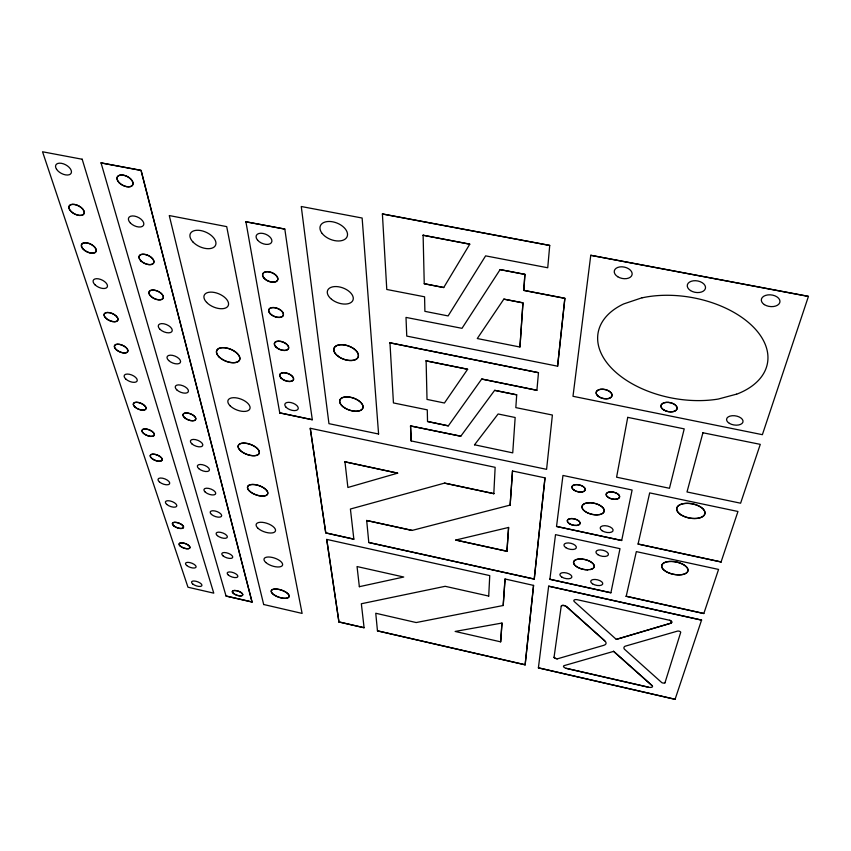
<?xml version="1.0" encoding="UTF-8"?>
<svg xmlns="http://www.w3.org/2000/svg" width="851" height="851" viewBox="0 0 851 851"><rect width="100%" height="100%" fill="white"/><g stroke="black" fill="none" stroke-linecap="round" stroke-linejoin="round"><path stroke-width="1.28" d="M488.708 596.136L489.75 575.595L326.731 539.396L338.932 621.975L364.09 627.761L361.345 603.753L445.179 586.307L488.729 596.072M493.814 493.729L495.144 467.327L310.264 428.276L325.763 532.907L353.856 539.204L350.41 509.026L444.53 483.113L493.825 493.654L444.53 483.113M524.907 274.33L523.79 290.425L564.851 298.361L557.586 366.27L564.873 298.275L523.812 290.34L524.907 274.33L500.111 269.597L461.997 328.326L406.001 317.412L406.757 336.092L557.607 366.196M410.533 425.936L411.161 440.935L546.587 469.348L552.395 415.033L515.823 407.618L516.706 394.832L494.644 390.343L460.785 436.212L410.533 425.936L460.785 436.212M519.961 346.942L522.961 302.85L503.835 299.137L477.283 338.538L519.94 347.027L522.961 302.85L503.835 299.137M500.665 641.845L501.973 623.049L455.136 631.442L500.665 641.845L501.973 623.049M503.196 605.508L505.037 578.988L533.566 585.403L525.131 664.822L377.461 630.846L375.759 613.252L416.182 622.549L503.196 605.508L505.037 578.988M506.941 551.257L508.6 527.45L455.764 540.034L506.941 551.257L455.764 540.034M512.493 471.071L510.132 505.143L512.515 471.007L544.991 477.868L534.247 579.074L544.991 477.868M506.962 551.193L508.6 527.45M389.96 342.815L393.439 402.927L427.287 409.852L427.532 421.532L448.339 425.862L481.709 379.035L536.907 390.29L538.481 372.674L389.96 342.815L538.481 372.674M549.725 245.439L547.736 267.767L485.613 255.864L448.115 315.923L424.894 311.349L424.575 296.797L386.78 289.478L382.397 213.92L549.725 245.439L382.365 214.005M525.131 664.822L533.566 585.403M701.564 620.092L675.088 699.299L538.396 667.854L548.65 586.179L701.564 620.092L548.65 586.179M549.884 579.286L555.512 534.641L619.996 548.682L610.901 592.775L549.884 579.286L610.901 592.775M556.533 526.439L562.958 475.454L632.112 490.027L621.687 540.502L556.533 526.439L621.687 540.502M590.764 255.3L572.989 396.289L762.379 434.68L808.45 296.35L590.764 255.3L808.439 296.435M566.585 606.646L604.763 640.856A8.85 3.755 13 0 1 603.816 645.313L557.405 658.823A3 1.234 13.8 0 1 554.022 657.483L561.192 606.274M721.074 561.958L737.955 511.483L649.675 492.889L638.059 544.044L721.074 561.958L638.059 544.044M703.83 613.518L626.198 596.274L703.83 613.518L718.563 569.425L636.335 551.618L626.187 596.349M675.088 699.299L538.396 667.854M669.716 620.294L669.737 620.219A3.893 1.723 11.7 0 1 670.726 623.177L670.726 623.177A3.893 1.723 11.7 0 0 669.716 620.294L576.861 599.625A3.553 1.585 13.3 0 0 574.34 601.646L616.284 639.388L670.716 623.24L616.284 639.388M652.026 685.566L613.582 651.323L652.026 685.566A3.702 1.5 12.3 0 1 651.951 687.161A3.702 1.5 12.3 0 1 648.483 687.214L566.234 668.343A3.51 1.425 13.6 0 1 564.053 665.652L613.571 651.387M702.937 432.765L760.273 444.36L740.604 503.207L687.002 491.963L702.947 432.691M648.483 687.214L566.234 668.343M604.763 640.856L566.872 607.029M553.927 657.302L554.044 657.419A3 1.234 13.8 0 0 557.405 658.823M536.907 390.29L481.709 379.035M516.706 394.832L494.644 390.343M474.496 444.86L498.101 413.98L515.163 417.501L512.738 452.87L474.518 444.786M467.635 369.249L426.117 360.856L467.635 369.249L444.435 403.012L427.011 399.417L426.117 360.856M500.111 269.597L524.886 274.416M448.339 425.862L427.553 421.458M412.044 530.375L366.653 520.493L412.022 530.439L510.153 505.079M377.461 630.846L525.152 664.759M411.161 440.935L410.554 425.862M359.356 586.743L357.048 566.553L403.736 577.021L359.377 586.679M397.651 473.156L344.953 461.816L397.651 473.156L347.889 487.485L344.953 461.816M469.773 244.173L423.117 235.238L469.773 244.173L443.733 287.532L424.245 283.734L423.117 235.238M664.95 682.864L680.694 632.399A1.957 0.851 11.5 0 0 679.63 631.336A1.957 0.851 11.5 0 0 677.417 631.134L625.07 646.228A8.212 3.468 12.4 0 0 624.368 649.122L661.833 682.662A2.191 0.894 12 0 0 664.812 682.938L665.174 682.481M368.802 542.512L534.247 579.074L368.802 542.512L366.675 520.429M443.733 287.532L424.245 283.734M263.693 604.572L169.275 215.558L226.706 226.621L302.105 613.411L263.714 604.508M252.045 602.019L141.075 170.349L100.982 162.881L141.043 170.434L252.045 602.019L226.047 596.04L101.024 162.796M312.317 419.734L279.756 412.884L312.317 419.734L284.819 229.079L245.811 221.771L284.819 229.079M226.047 596.04L252.066 601.965M82.121 159.233L42.55 151.776L187.975 587.222L213.771 593.158L82.164 159.158M561.277 606.008L561.586 605.678A2.957 1.298 13.6 0 1 565.532 605.955L566.862 607.093M642.133 297.733L623.645 303.945A86.025 51.241 10.2 0 0 612.443 369.079A86.025 51.241 10.2 0 0 718.265 399.055L736.572 394.151M587.701 569.819L590.083 569.532A10.606 4.946 13.2 0 0 592.966 563.522A10.606 4.946 13.2 0 0 580.01 558.958L577.648 559.181A10.606 4.946 13.2 0 0 574.84 565.192A10.606 4.946 13.2 0 0 587.701 569.819A10.606 4.946 13.2 0 1 574.84 565.192A10.606 4.946 13.2 0 1 577.627 559.256L579.999 559.033A10.606 4.946 13.2 0 1 592.956 563.596A10.606 4.946 13.2 0 1 590.073 569.606M353.878 539.13L325.763 532.907L310.243 428.34M338.953 621.921L364.111 627.708M566.117 606.348L565.521 606.018A2.957 1.298 13.6 0 0 561.564 605.742M245.875 221.611L279.756 412.884M326.71 539.46L338.932 621.975M642.122 297.818A86.025 51.241 10.2 0 1 753.529 327.199A86.025 51.241 10.2 0 1 736.551 394.236M627.73 417.362L616.592 477.198L669.471 488.283L684.215 428.872L627.73 417.362M378.589 434.021L362.132 218.026L301.265 206.506L328.954 423.66L378.589 434.021M589.009 502.696L586.456 503.005A11.34 5.659 12.9 0 0 583.392 509.898A11.34 5.659 12.9 0 0 597.125 514.887L599.668 514.6A11.34 5.659 12.9 0 0 602.838 507.696A11.34 5.659 12.9 0 0 589.009 502.696L586.445 503.079A11.34 5.659 12.9 0 0 583.371 509.972A11.34 5.659 12.9 0 0 597.147 514.812L599.678 514.525A11.34 5.659 12.9 0 0 602.848 507.621A11.34 5.659 12.9 0 0 588.988 502.771M192.751 584.009A5.489 2.149 19.6 0 0 201.644 585.967A5.489 2.149 19.6 0 0 195.847 581.244A5.489 2.149 19.6 0 0 192.751 584.009M186.709 565.511A5.617 2.255 19.9 0 0 195.815 567.5A5.617 2.255 19.9 0 0 189.847 562.585A5.617 2.255 19.9 0 0 186.709 565.511M180.359 546.193A5.755 2.362 20.2 0 0 189.667 548.204A5.755 2.362 20.2 0 0 183.539 543.087A5.755 2.362 20.2 0 0 180.38 546.129A5.755 2.362 20.2 0 0 189.699 548.14A5.755 2.362 20.2 0 0 183.561 543.034A5.755 2.362 20.2 0 0 180.359 546.193M173.71 525.854A5.904 2.468 20.5 0 0 183.252 527.897A5.904 2.468 20.5 0 0 176.965 522.503A5.904 2.468 20.5 0 0 173.742 525.79A5.904 2.468 20.5 0 0 183.273 527.833A5.904 2.468 20.5 0 0 176.934 522.567A5.904 2.468 20.5 0 0 173.71 525.854M166.764 504.43A6.063 2.596 20.9 0 0 176.529 506.494A6.063 2.596 20.9 0 0 170.03 500.931A6.063 2.596 20.9 0 0 166.764 504.43M159.424 481.953A6.234 2.734 21.2 0 0 169.434 484.049A6.234 2.734 21.2 0 0 162.732 478.23A6.234 2.734 21.2 0 0 159.424 481.953M151.669 458.349A6.404 2.872 21.7 0 0 161.935 460.476A6.404 2.872 21.7 0 0 155.042 454.328A6.404 2.872 21.7 0 0 151.691 458.285A6.404 2.872 21.7 0 0 161.967 460.412A6.404 2.872 21.7 0 0 155.02 454.391A6.404 2.872 21.7 0 0 151.669 458.349M143.511 433.393A6.595 3.021 22.1 0 0 154.063 435.542A6.595 3.021 22.1 0 0 146.904 429.17A6.595 3.021 22.1 0 0 143.511 433.393M134.905 407.033A6.797 3.191 22.7 0 0 145.734 409.214A6.797 3.191 22.7 0 0 138.373 402.449A6.797 3.191 22.7 0 0 134.937 406.959A6.797 3.191 22.7 0 0 145.766 409.14A6.797 3.191 22.7 0 0 138.341 402.523A6.797 3.191 22.7 0 0 134.905 407.033M125.82 379.078A7.01 3.372 23.2 0 0 136.958 381.28A7.01 3.372 23.2 0 0 129.299 374.249A7.01 3.372 23.2 0 0 125.82 379.078M116.14 349.601A7.244 3.564 23.9 0 0 127.597 351.835A7.244 3.564 23.9 0 0 119.661 344.432A7.244 3.564 23.9 0 0 116.172 349.527A7.244 3.564 23.9 0 0 127.629 351.771A7.244 3.564 23.9 0 0 119.693 344.368A7.244 3.564 23.9 0 0 116.14 349.601M105.896 318.242A7.489 3.776 24.6 0 0 117.693 320.508A7.489 3.776 24.6 0 0 109.492 312.625A7.489 3.776 24.6 0 0 105.939 318.168A7.489 3.776 24.6 0 0 117.725 320.433A7.489 3.776 24.6 0 0 109.46 312.7A7.489 3.776 24.6 0 0 105.896 318.242M95.046 284.83A7.755 4 25.5 0 0 107.194 287.117A7.755 4 25.5 0 0 98.642 278.873A7.755 4 25.5 0 0 95.046 284.83M83.409 249.375A8.042 4.255 26.4 0 0 95.94 251.694A8.042 4.255 26.4 0 0 87.036 242.96A8.042 4.255 26.4 0 0 83.441 249.311A8.042 4.255 26.4 0 0 95.982 251.619A8.042 4.255 26.4 0 0 87.068 242.886A8.042 4.255 26.4 0 0 83.409 249.375M71.027 211.463A8.35 4.521 27.4 0 0 83.962 213.792A8.35 4.521 27.4 0 0 74.686 204.538A8.35 4.521 27.4 0 0 71.058 211.388A8.35 4.521 27.4 0 0 83.994 213.718A8.35 4.521 27.4 0 0 74.718 204.463A8.35 4.521 27.4 0 0 71.027 211.463M56.56 169.285A8.701 4.819 28.6 0 0 70.367 174.147A8.701 4.819 28.6 0 0 63.559 163.871A8.701 4.819 28.6 0 0 56.56 169.285M217.367 535.641A5.914 2.5 19.8 0 0 226.994 537.704A5.914 2.5 19.8 0 0 220.856 532.386A5.914 2.5 19.8 0 0 217.367 535.641M222.994 555.831A5.766 2.383 19.5 0 0 232.387 557.862A5.766 2.383 19.5 0 0 226.419 552.767A5.766 2.383 19.5 0 0 222.994 555.831M228.345 575.063A5.627 2.276 19.3 0 0 237.525 577.074A5.627 2.276 19.3 0 0 231.717 572.18A5.627 2.276 19.3 0 0 228.345 575.063M233.451 593.424A5.489 2.17 19 0 0 242.429 595.392A5.489 2.17 19 0 0 236.769 590.69A5.489 2.17 19 0 0 233.451 593.424A5.489 2.17 19 0 0 242.407 595.455A5.489 2.17 19 0 0 236.748 590.754A5.489 2.17 19 0 0 233.429 593.477M140.883 260.746A8.01 4.34 25.3 0 0 153.574 263.097A8.01 4.34 25.3 0 0 144.957 254.375A8.01 4.34 25.3 0 0 140.883 260.746M211.474 514.429A6.074 2.627 20.1 0 0 221.334 516.514A6.074 2.627 20.1 0 0 215.005 510.972A6.074 2.627 20.1 0 0 211.474 514.429M205.261 492.112A6.234 2.766 20.5 0 0 215.377 494.229A6.234 2.766 20.5 0 0 208.857 488.431A6.234 2.766 20.5 0 0 205.261 492.112M198.719 468.593A6.414 2.915 20.8 0 0 209.091 470.741A6.414 2.915 20.8 0 0 202.368 464.678A6.414 2.915 20.8 0 0 198.719 468.593M191.815 443.796A6.595 3.074 21.3 0 0 202.474 445.977A6.595 3.074 21.3 0 0 195.528 439.616A6.595 3.074 21.3 0 0 191.815 443.796M184.529 417.596A6.797 3.244 21.8 0 0 195.475 419.798A6.797 3.244 21.8 0 0 188.294 413.129A6.797 3.244 21.8 0 0 184.529 417.596A6.797 3.244 21.7 0 0 195.443 419.873A6.797 3.244 21.7 0 0 188.273 413.192A6.797 3.244 21.7 0 0 184.497 417.66M176.806 389.864A6.999 3.425 22.3 0 0 188.071 392.109A6.999 3.425 22.3 0 0 180.646 385.088A6.999 3.425 22.3 0 0 176.806 389.864M168.636 360.484A7.233 3.627 22.9 0 0 180.221 362.749A7.233 3.627 22.9 0 0 172.53 355.367A7.233 3.627 22.9 0 0 168.636 360.484M159.956 329.294A7.468 3.851 23.6 0 0 171.881 331.582A7.468 3.851 23.6 0 0 163.913 323.795A7.468 3.851 23.6 0 0 159.956 329.294M150.723 296.105A7.733 4.085 24.4 0 0 163.02 298.424A7.733 4.085 24.4 0 0 154.744 290.202A7.733 4.085 24.4 0 0 150.723 296.105M130.373 222.983A8.319 4.627 26.3 0 0 143.479 225.345A8.319 4.627 26.3 0 0 134.511 216.101A8.319 4.627 26.3 0 0 130.373 222.983M119.119 182.561A8.659 4.936 27.4 0 0 132.682 184.944A8.659 4.936 27.4 0 0 123.321 175.115A8.659 4.936 27.4 0 0 119.119 182.561M192.847 241.865A13.882 7.893 24.7 0 0 215.133 245.982A13.882 7.893 24.7 0 0 200.804 230.568A13.882 7.893 24.7 0 0 192.847 241.865M285.989 407.161A7.074 3.595 20.1 0 0 297.648 409.661A7.074 3.595 20.1 0 0 290.946 402.566A7.074 3.595 20.1 0 0 285.989 407.161M281 377.823A7.297 3.808 20.6 0 0 293.01 380.365A7.297 3.808 20.6 0 0 286.074 372.887A7.297 3.808 20.6 0 0 281 377.823M275.692 346.644A7.542 4.042 21.1 0 0 288.074 349.229A7.542 4.042 21.1 0 0 280.894 341.336A7.542 4.042 21.1 0 0 275.692 346.644M270.044 313.445A7.797 4.308 21.8 0 0 282.83 316.083A7.797 4.308 21.8 0 0 275.384 307.722A7.797 4.308 21.8 0 0 270.044 313.445M264.023 278.022A8.074 4.595 22.5 0 0 277.224 280.702A8.074 4.595 22.5 0 0 269.49 271.841A8.074 4.595 22.5 0 0 264.023 278.022M257.576 240.152A8.372 4.904 23.4 0 0 271.235 242.875A8.372 4.904 23.4 0 0 263.193 233.461A8.372 4.904 23.4 0 0 257.576 240.152M343.432 407.001A12.18 6.361 18.9 0 0 362.792 408.257A12.18 6.361 18.9 0 0 347.878 396.896A12.18 6.361 18.9 0 0 343.432 407.001A12.18 6.361 18.9 0 0 362.771 408.331A12.18 6.361 18.9 0 0 347.857 396.97A12.18 6.361 18.9 0 0 343.41 407.076M337.794 355.984A12.839 7.042 19.6 0 0 358.154 357.048A12.839 7.042 19.6 0 0 342.41 344.687A12.839 7.042 19.6 0 0 337.794 355.984M331.518 299.275A13.584 7.85 20.6 0 0 352.995 300.095A13.584 7.85 20.6 0 0 336.326 286.564A13.584 7.85 20.6 0 0 331.518 299.275M322.178 233.482A14.424 8.787 21.8 0 0 346.017 238.333A14.424 8.787 21.8 0 0 333.049 221.877A14.424 8.787 21.8 0 0 322.178 233.482M729.371 423.351A8.319 4.627 9 0 0 742.891 422.224A8.319 4.627 9 0 0 732.158 415.724A8.319 4.627 9 0 0 729.371 423.351M663.94 410.033A8.191 4.606 10.8 0 0 677.045 408.852A8.191 4.606 10.8 0 0 666.173 402.353A8.191 4.606 10.8 0 0 663.94 410.033A8.191 4.606 10.8 0 0 677.034 408.927A8.191 4.606 10.8 0 0 666.163 402.427A8.191 4.606 10.8 0 0 663.918 410.108M597.827 395.885A8.095 4.574 12.6 0 0 611.486 396.821A8.095 4.574 12.6 0 0 603.019 389.194A8.095 4.574 12.6 0 0 597.827 395.885M764.336 304.594A9.382 5.851 6.9 0 0 779.761 302.658A9.382 5.851 6.9 0 0 767.815 294.914A9.382 5.851 6.9 0 0 764.336 304.594M690.501 290.553A9.223 5.829 9.4 0 0 705.394 288.553A9.223 5.829 9.4 0 0 693.278 280.809A9.223 5.829 9.4 0 0 690.501 290.553M617.709 276.713A9.095 5.787 12 0 0 632.091 274.65A9.095 5.787 12 0 0 619.794 266.916A9.095 5.787 12 0 0 617.709 276.713M665.588 571.308A13.371 6.308 11.3 0 0 687.587 571.755A13.371 6.308 11.3 0 0 671.343 561.469A13.371 6.308 11.3 0 0 665.588 571.308M680.811 514.738A14.329 7.233 10.7 0 0 704.49 514.781A14.329 7.233 10.7 0 0 687.225 503.303A14.329 7.233 10.7 0 0 680.821 514.653A14.329 7.233 10.7 0 0 704.5 514.706A14.329 7.233 10.7 0 0 687.214 503.377A14.329 7.233 10.7 0 0 680.811 514.738M597.796 554.639A6.404 3.042 12.8 0 0 608.274 555.022A6.404 3.042 12.8 0 0 600.508 549.916A6.404 3.042 12.8 0 0 597.796 554.639M565.872 547.693A6.372 3.032 13.4 0 0 576.223 548.055A6.372 3.032 13.4 0 0 568.372 542.938A6.372 3.032 13.4 0 0 565.872 547.693M592.519 583.818A6.18 2.83 12.9 0 0 602.604 584.275A6.18 2.83 12.9 0 0 595.094 579.446A6.18 2.83 12.9 0 0 592.519 583.818M561.756 577.031A6.138 2.819 13.5 0 0 571.723 577.467A6.138 2.819 13.5 0 0 564.139 572.627A6.138 2.819 13.5 0 0 561.756 577.031M602.114 530.716A6.595 3.223 12.6 0 0 612.922 531.024A6.595 3.223 12.6 0 0 604.933 525.684A6.595 3.223 12.6 0 0 602.114 530.716M569.255 523.642A6.553 3.213 13.4 0 0 579.914 523.929A6.553 3.213 13.4 0 0 571.872 518.514A6.553 3.213 13.4 0 0 569.276 523.567A6.553 3.213 13.4 0 0 579.935 523.854A6.553 3.213 13.4 0 0 571.851 518.578A6.553 3.213 13.4 0 0 569.255 523.642M608.135 497.388A6.851 3.478 12.4 0 0 619.39 497.59A6.851 3.478 12.4 0 0 611.135 491.857A6.851 3.478 12.4 0 0 608.157 497.314A6.851 3.478 12.4 0 0 619.411 497.516A6.851 3.478 12.4 0 0 611.114 491.931A6.851 3.478 12.4 0 0 608.135 497.388M573.957 490.144A6.808 3.468 13.2 0 0 585.062 490.325A6.808 3.468 13.2 0 0 576.691 484.655A6.808 3.468 13.2 0 0 573.957 490.144M665.599 571.234A13.371 6.308 11.3 0 0 687.597 571.681A13.371 6.308 11.3 0 0 671.354 561.394A13.371 6.308 11.3 0 0 665.599 571.234M573.978 490.07A6.808 3.468 13.2 0 0 585.073 490.25A6.808 3.468 13.2 0 0 576.712 484.581A6.808 3.468 13.2 0 0 573.978 490.07M274.639 595.306A9.382 3.787 18.4 0 0 289.085 596.711A9.382 3.787 18.4 0 0 276.862 589.126A9.382 3.787 18.4 0 0 274.639 595.306M265.852 562.522A9.765 4.106 18.8 0 0 281.915 566.021A9.765 4.106 18.8 0 0 272.16 557.416A9.765 4.106 18.8 0 0 265.852 562.522M258.066 528.333A10.191 4.457 19.2 0 0 274.799 531.918A10.191 4.457 19.2 0 0 264.576 522.674A10.191 4.457 19.2 0 0 258.066 528.333M249.566 491.187A10.659 4.851 19.7 0 0 267.023 494.856A10.659 4.851 19.7 0 0 256.289 484.9A10.659 4.851 19.7 0 0 249.566 491.187M240.312 450.541A11.169 5.308 20.3 0 0 258.555 454.296A11.169 5.308 20.3 0 0 247.258 443.531A11.169 5.308 20.3 0 0 240.312 450.541M230.196 405.884A11.733 5.819 21.1 0 0 249.3 409.746A11.733 5.819 21.1 0 0 237.365 398.055A11.733 5.819 21.1 0 0 230.196 405.884M218.984 356.846A12.371 6.414 22 0 0 239.046 360.792A12.371 6.414 22 0 0 226.44 347.963A12.371 6.414 22 0 0 219.015 356.771A12.371 6.414 22 0 0 239.078 360.718A12.371 6.414 22 0 0 226.409 348.038A12.371 6.414 22 0 0 218.984 356.846M206.633 302.392A13.073 7.095 23.2 0 0 227.749 306.434A13.073 7.095 23.2 0 0 214.314 292.446A13.073 7.095 23.2 0 0 206.633 302.392M143.542 433.329A6.595 3.021 22.1 0 0 154.084 435.478A6.595 3.021 22.1 0 0 146.936 429.106A6.595 3.021 22.1 0 0 143.542 433.329M150.691 296.18A7.733 4.085 24.4 0 0 162.988 298.499A7.733 4.085 24.4 0 0 154.712 290.276A7.733 4.085 24.4 0 0 150.691 296.18M140.851 260.821A8.021 4.34 25.3 0 0 153.542 263.172A8.021 4.34 25.3 0 0 144.925 254.449A8.021 4.34 25.3 0 0 140.851 260.821M119.087 182.635A8.659 4.936 27.4 0 0 132.639 185.029A8.659 4.936 27.4 0 0 123.289 175.189A8.659 4.936 27.4 0 0 119.087 182.635M274.66 595.243A9.382 3.787 18.4 0 0 289.106 596.647A9.382 3.787 18.4 0 0 276.883 589.062A9.382 3.787 18.4 0 0 274.66 595.243M249.598 491.112A10.659 4.851 19.7 0 0 267.044 494.793A10.659 4.851 19.7 0 0 256.321 484.836A10.659 4.851 19.7 0 0 249.598 491.112M240.344 450.466A11.169 5.308 20.3 0 0 258.587 454.232A11.169 5.308 20.3 0 0 247.29 443.467A11.169 5.308 20.3 0 0 240.344 450.466M337.762 356.058A12.839 7.042 19.6 0 0 358.133 357.122A12.839 7.042 19.6 0 0 342.389 344.761A12.839 7.042 19.6 0 0 337.762 356.058M280.936 377.972A7.297 3.808 20.6 0 0 292.957 380.514A7.297 3.808 20.6 0 0 286.021 373.036A7.297 3.808 20.6 0 0 280.936 377.972M275.639 346.793A7.542 4.042 21.1 0 0 288.021 349.378A7.542 4.042 21.1 0 0 280.841 341.485A7.542 4.042 21.1 0 0 275.639 346.793M269.99 313.594A7.797 4.308 21.8 0 0 282.766 316.232A7.797 4.308 21.8 0 0 275.32 307.871A7.797 4.308 21.8 0 0 269.99 313.594M263.959 278.181A8.074 4.595 22.5 0 0 277.16 280.862A8.074 4.595 22.5 0 0 269.437 272.001A8.074 4.595 22.5 0 0 263.959 278.181M597.817 395.97A8.095 4.574 12.6 0 0 611.475 396.896A8.095 4.574 12.6 0 0 602.997 389.279A8.095 4.574 12.6 0 0 597.817 395.97"/></g></svg>
